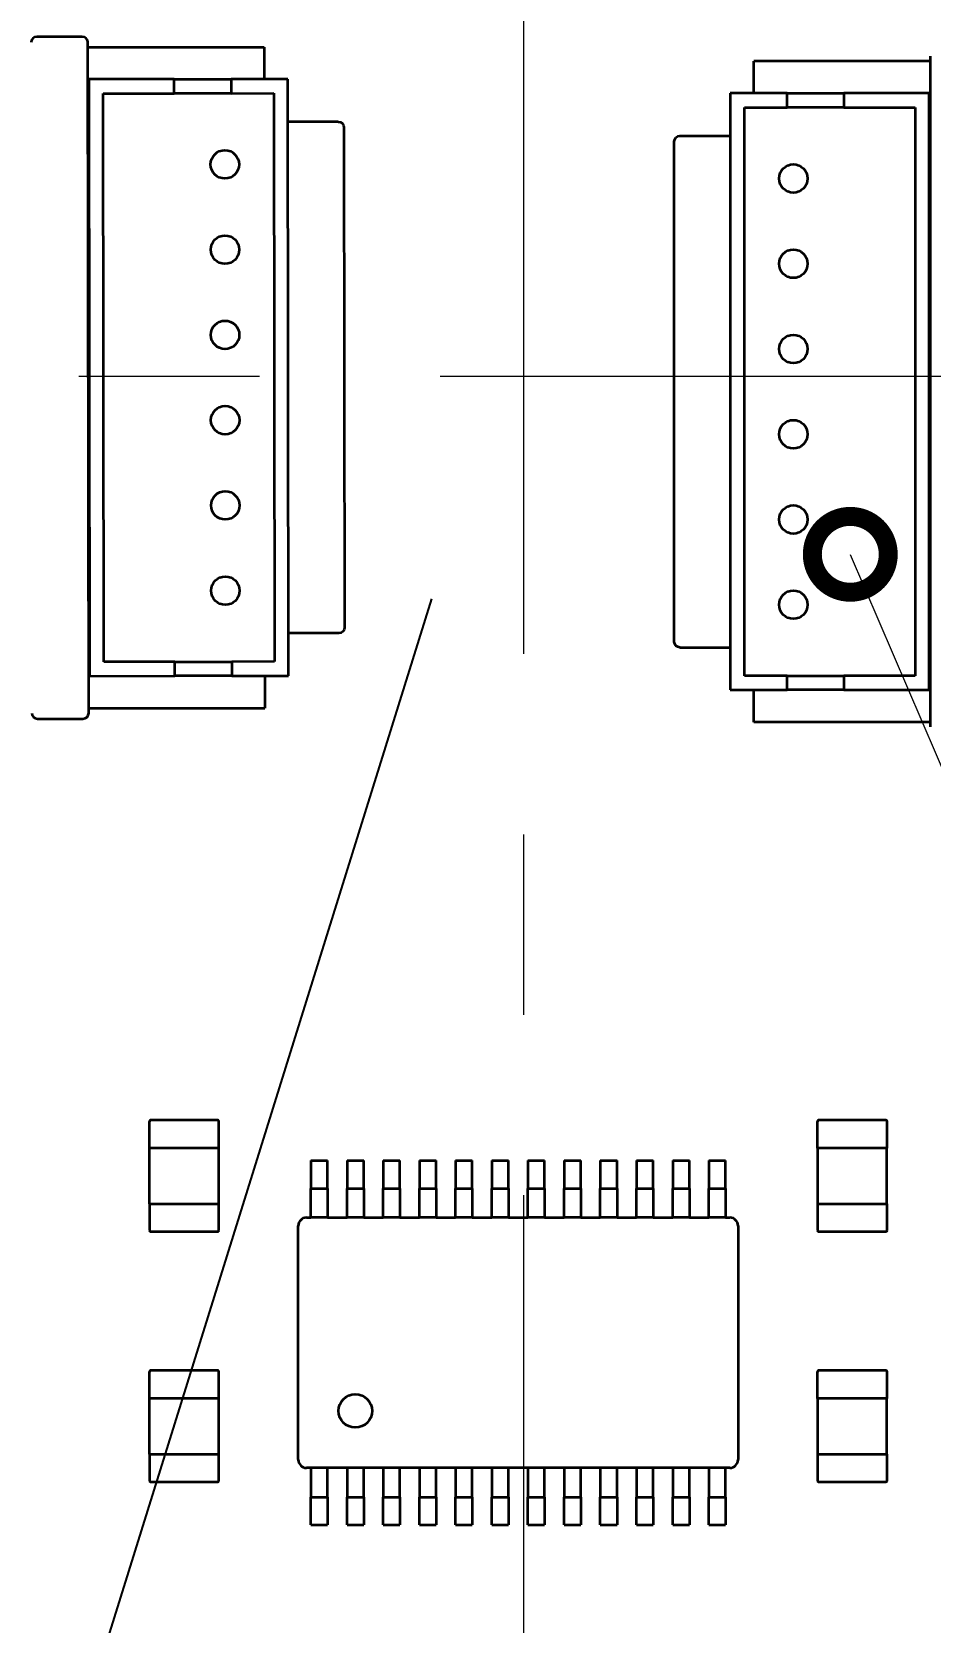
# Model space of a CAD drawing. Header units: millimetres. Extents: x -3633 to 871, y -630 to 261.
# Drawn here: x -862.14 to -846.34, y -479.02 to -451.04 of the extents above; entities that cross this region are included whole.
import ezdxf
from ezdxf import colors
from ezdxf.entities.mleader import LeaderData, LeaderLine
from ezdxf.math import Vec2, Vec3

# ---------------------------------------------------------------- set-up
doc = ezdxf.new("R2010")
doc.units = ezdxf.units.MM
doc.linetypes.add('CENTER2', pattern=[28.575, 19.05, -3.175, 3.175, -3.175])
for name, color, linetype, lineweight in [('Sheet', 7, 'Continuous', 30), ('Text', 7, 'Continuous', 18), ('Размерные линии', 7, 'Continuous', 15), ('Сплошная толстая основная', 7, 'Continuous', 70), ('Сплошная тонкая', 7, 'Continuous', 20), ('Штриховка', 7, 'Continuous', 9)]:
    doc.layers.add(name, color=color, linetype=linetype, lineweight=lineweight)
doc.styles.add('Main', font='isocpeur.ttf', dxfattribs={"height": 3})
doc.dimstyles.new('ISO-25', dxfattribs={"dimtxt": 3, "dimasz": 4, "dimexe": 1.25, "dimexo": 0.625, "dimtad": 1, "dimtoh": 1, "dimtxsty": 'Main', "dimcen": 2.5, "dimadec": 0, "dimazin": 0, "dimtfac": 1, "dimtmove": 0, "dimatfit": 3, "dimfxl": 1, "dimarcsym": 0})

# ---------------------------------------------------------------- blocks, each defined once
blk = doc.blocks.new('*D117')
at = {"layer": 'Defpoints', "color": 0, "transparency": 16777216}
for p in [(-796.987, -373.953), (-909.987, -457.098), (-796.987, -457.098)]:
    blk.add_point(p, dxfattribs=at)
at = {"layer": 'Размерные линии', "color": 0, "lineweight": -2, "transparency": 16777216}
for p, q in [((-909.987, -456.473), (-909.987, -372.703)), ((-796.987, -456.473), (-796.987, -372.703)), ((-905.987, -373.953), (-800.987, -373.953))]:
    blk.add_line(p, q, dxfattribs=at)
at = {"layer": 'Размерные линии', "color": 0, "transparency": 16777216}
for points in [[(-905.987, -373.286), (-905.987, -374.62), (-909.987, -373.953)], [(-800.987, -373.286), (-800.987, -374.62), (-796.987, -373.953)]]:
    blk.add_solid(points, dxfattribs=at)
at = {"layer": 'Размерные линии', "color": 0, "transparency": 16777216, "insert": (-853.015, -371.828), "char_height": 3, "attachment_point": 5, "style": 'Main'}
blk.add_mtext('%%C116{\\H0.7x;\\S*^ ;}', dxfattribs=at)
blk = doc.blocks.new('*D118')
at = {"layer": 'Defpoints', "color": 0, "transparency": 16777216}
for p in [(-855.113, -461.014), (-868.818, -505.039)]:
    blk.add_point(p, dxfattribs=at)
at = {"layer": 'Размерные линии', "color": 0, "lineweight": -2, "transparency": 16777216}
for p, q in [((-855.113, -461.014), (-868.818, -505.039)), ((-872.849, -517.989), (-870.007, -508.858)), ((-879.876, -517.989), (-872.849, -517.989))]:
    blk.add_line(p, q, dxfattribs=at)
at = {"layer": 'Размерные линии', "color": 0, "transparency": 16777216}
blk.add_solid([(-870.644, -508.66), (-869.371, -509.057), (-868.818, -505.039)], dxfattribs=at)
at = {"layer": 'Размерные линии', "color": 0, "transparency": 16777216, "insert": (-876.876, -515.864), "char_height": 3, "attachment_point": 5, "style": 'Main'}
blk.add_mtext('R50', dxfattribs=at)
blk = doc.blocks.new('*D119')
at = {"layer": 'Defpoints', "color": 0, "transparency": 16777216}
for p in [(-798.487, -381.737), (-908.487, -457.098), (-798.487, -457.098)]:
    blk.add_point(p, dxfattribs=at)
at = {"layer": 'Размерные линии', "color": 0, "lineweight": -2, "transparency": 16777216}
for p, q in [((-908.487, -456.473), (-908.487, -380.487)), ((-798.487, -456.473), (-798.487, -380.487)), ((-904.487, -381.737), (-802.487, -381.737))]:
    blk.add_line(p, q, dxfattribs=at)
at = {"layer": 'Размерные линии', "color": 0, "transparency": 16777216}
for points in [[(-904.487, -381.07), (-904.487, -382.404), (-908.487, -381.737)], [(-802.487, -381.07), (-802.487, -382.404), (-798.487, -381.737)]]:
    blk.add_solid(points, dxfattribs=at)
at = {"layer": 'Размерные линии', "color": 0, "transparency": 16777216, "insert": (-852.743, -379.612), "char_height": 3, "attachment_point": 5, "style": 'Main'}
blk.add_mtext('%%C112{\\A1;\\H0.7x;\\S*^ ;}', dxfattribs=at)
blk = doc.blocks.new('_DotSmall')
at = {"color": 0, "linetype": 'ByBlock', "const_width": 0.5}
blk.add_lwpolyline([(-0.0625, 0, 1), (0.0625, 0, 1)], format="xyb", close=True, dxfattribs=at)
blk = doc.blocks.new('*D129')
at = {"layer": 'Defpoints', "color": 0, "transparency": 16777216}
for p in [(-903.587, -457.098), (-853.487, -457.098), (-916.299, -473.929), (-888.913, -492.525)]:
    blk.add_point(p, dxfattribs=at)
at = {"layer": 'Размерные линии', "color": 0, "lineweight": -2, "transparency": 16777216}
for p, q in [((-904.212, -457.098), (-919.765, -457.098)), ((-889.355, -492.966), (-900.353, -503.964))]:
    blk.add_line(p, q, dxfattribs=at)
blk.add_arc((-853.487, -457.098), 65.029, 183.52489, 221.47511, dxfattribs=at)
at = {"layer": 'Размерные линии', "color": 0, "transparency": 16777216}
for points in [[(-919.059, -461.116), (-917.726, -461.075), (-918.515, -457.098)], [(-901.723, -499.709), (-902.695, -500.623), (-899.469, -503.08)]]:
    blk.add_solid(points, dxfattribs=at)
at = {"layer": 'Размерные линии', "color": 0, "transparency": 16777216, "insert": (-911.602, -481.17), "char_height": 3, "attachment_point": 5, "rotation": 292.5, "style": 'Main'}
blk.add_mtext('45°', dxfattribs=at)

msp = doc.modelspace()

# ---------------------------------------------------------------- hatches: boundary and pattern name
at = {"layer": 'Штриховка'}
h = msp.add_hatch(dxfattribs=at)
h.set_pattern_fill('ANSI37', color=256, scale=0.5, angle=450)
h.set_pattern_definition([(135, (594.5746, -391.137), (-1.122532, -1.122532), []), (225, (594.5746, -391.137), (1.122532, -1.122532), [])])
h.paths.add_polyline_path([(-796.987, -457.098, 1), (-909.987, -457.098, 1)])
h.paths.add_polyline_path([(-908.487, -457.098, -1), (-798.487, -457.098, -1)], flags=16)

# ---------------------------------------------------------------- linework, layer by layer
at = {"layer": 'Sheet', "lineweight": 35, "ltscale": 1.31579}
for p, q in [((-861.255, -451.123), (-862.055, -451.124)), ((-861.142, -463.023), (-861.155, -451.223)), ((-861.155, -451.308), (-858.055, -451.305)), ((-858.055, -451.305), (-858.055, -451.363)), ((-858.055, -451.363), (-858.054, -451.87)), ((-849.444, -451.612), (-849.444, -451.553)), ((-846.344, -451.553), (-849.444, -451.553)), ((-849.444, -452.118), (-849.444, -451.612)), ((-846.344, -451.468), (-846.344, -463.268)), ((-859.639, -451.871), (-861.139, -451.873)), ((-861.139, -451.873), (-861.127, -462.373)), ((-859.639, -451.871), (-858.639, -451.87)), ((-859.638, -452.121), (-859.639, -451.871)), ((-857.639, -451.869), (-858.639, -451.87)), ((-858.639, -451.87), (-858.638, -452.12)), ((-857.627, -462.369), (-857.639, -451.869)), ((-860.888, -452.123), (-859.638, -452.121)), ((-860.877, -462.123), (-860.888, -452.123)), ((-858.638, -452.12), (-859.638, -452.121)), ((-858.638, -452.12), (-857.888, -452.119)), ((-857.888, -452.119), (-857.877, -462.119)), ((-849.86, -452.118), (-849.86, -462.618)), ((-848.86, -452.118), (-849.86, -452.118)), ((-848.86, -452.368), (-848.86, -452.118)), ((-848.86, -452.118), (-847.86, -452.118)), ((-847.86, -452.118), (-847.86, -452.368)), ((-846.36, -452.118), (-847.86, -452.118)), ((-846.36, -462.618), (-846.36, -452.118)), ((-849.61, -462.368), (-849.61, -452.368)), ((-849.61, -452.368), (-848.86, -452.368)), ((-847.86, -452.368), (-848.86, -452.368)), ((-847.86, -452.368), (-846.61, -452.368)), ((-846.61, -452.368), (-846.61, -462.368)), ((-856.753, -452.618), (-857.638, -452.619)), ((-856.653, -452.718), (-856.643, -461.518)), ((-861.153, -452.973), (-861.137, -452.973)), ((-850.844, -461.768), (-850.844, -452.968)), ((-850.744, -452.868), (-849.86, -452.868)), ((-846.344, -453.218), (-846.36, -453.218)), ((-861.152, -453.773), (-861.136, -453.773)), ((-846.344, -454.018), (-846.36, -454.018)), ((-861.151, -454.473), (-861.136, -454.473)), ((-846.344, -454.718), (-846.36, -454.718)), ((-861.15, -455.273), (-861.135, -455.273)), ((-846.344, -455.518), (-846.36, -455.518)), ((-861.149, -455.973), (-861.134, -455.973)), ((-846.344, -456.218), (-846.36, -456.218)), ((-861.149, -456.773), (-861.133, -456.773)), ((-846.344, -457.018), (-846.36, -457.018)), ((-861.148, -457.473), (-861.132, -457.473)), ((-846.344, -457.718), (-846.36, -457.718)), ((-861.147, -458.273), (-861.131, -458.273)), ((-846.344, -458.518), (-846.36, -458.518)), ((-861.146, -458.973), (-861.131, -458.973)), ((-846.344, -459.218), (-846.36, -459.218)), ((-861.145, -459.773), (-861.13, -459.773)), ((-846.344, -460.018), (-846.36, -460.018)), ((-861.144, -460.473), (-861.129, -460.473)), ((-846.344, -460.718), (-846.36, -460.718)), ((-861.144, -461.273), (-861.128, -461.273)), ((-856.743, -461.618), (-857.628, -461.619)), ((-846.344, -461.518), (-846.36, -461.518)), ((-850.744, -461.868), (-849.86, -461.868)), ((-859.627, -462.121), (-860.877, -462.123)), ((-859.627, -462.121), (-858.627, -462.12)), ((-859.627, -462.371), (-859.627, -462.121)), ((-857.877, -462.119), (-858.627, -462.12)), ((-858.627, -462.12), (-858.627, -462.37)), ((-861.127, -462.373), (-859.627, -462.371)), ((-858.627, -462.37), (-859.627, -462.371)), ((-858.627, -462.37), (-857.627, -462.369)), ((-858.042, -462.37), (-858.042, -462.876)), ((-848.86, -462.368), (-849.61, -462.368)), ((-848.86, -462.618), (-848.86, -462.368)), ((-848.86, -462.368), (-847.86, -462.368)), ((-846.61, -462.368), (-847.86, -462.368)), ((-847.86, -462.368), (-847.86, -462.618)), ((-849.86, -462.618), (-848.86, -462.618)), ((-849.444, -463.125), (-849.444, -462.618)), ((-847.86, -462.618), (-848.86, -462.618)), ((-847.86, -462.618), (-846.36, -462.618)), ((-862.041, -463.124), (-861.241, -463.123)), ((-861.142, -462.938), (-858.042, -462.935)), ((-858.042, -462.876), (-858.042, -462.935)), ((-849.444, -463.183), (-849.444, -463.125)), ((-846.344, -463.183), (-849.444, -463.183))]:
    msp.add_line(p, q, dxfattribs=at)
at = {"layer": 'Sheet', "color": 0, "linetype": 'Continuous', "lineweight": 35}
for p, q in [((-860.075, -470.678), (-860.075, -470.208)), ((-858.87, -470.188), (-860.055, -470.188)), ((-858.851, -470.678), (-858.851, -470.208)), ((-848.327, -470.678), (-848.327, -470.208)), ((-847.122, -470.188), (-848.307, -470.188)), ((-847.103, -470.678), (-847.103, -470.208)), ((-860.075, -470.678), (-860.055, -470.678)), ((-860.07, -471.657), (-860.07, -470.678)), ((-858.87, -470.678), (-860.055, -470.678)), ((-858.87, -470.678), (-858.851, -470.678)), ((-858.856, -471.657), (-858.856, -470.678)), ((-848.327, -470.678), (-848.307, -470.678)), ((-848.322, -471.657), (-848.322, -470.678)), ((-847.122, -470.678), (-848.307, -470.678)), ((-847.122, -470.678), (-847.103, -470.678)), ((-847.108, -471.657), (-847.108, -470.678)), ((-857.236, -470.898), (-857.236, -471.192)), ((-857.236, -470.898), (-856.942, -470.898)), ((-856.942, -471.192), (-856.942, -470.898)), ((-856.599, -470.898), (-856.599, -471.192)), ((-856.599, -470.898), (-856.306, -470.898)), ((-856.306, -471.192), (-856.306, -470.898)), ((-855.963, -470.898), (-855.963, -471.192)), ((-855.963, -470.898), (-855.669, -470.898)), ((-855.669, -471.192), (-855.669, -470.898)), ((-855.327, -470.898), (-855.327, -471.192)), ((-855.327, -470.898), (-855.033, -470.898)), ((-855.033, -471.192), (-855.033, -470.898)), ((-854.69, -470.898), (-854.69, -471.192)), ((-854.69, -470.898), (-854.397, -470.898)), ((-854.397, -471.192), (-854.397, -470.898)), ((-854.054, -470.898), (-854.054, -471.192)), ((-854.054, -470.898), (-853.76, -470.898)), ((-853.76, -471.192), (-853.76, -470.898)), ((-853.418, -470.898), (-853.418, -471.192)), ((-853.418, -470.898), (-853.124, -470.898)), ((-853.124, -471.192), (-853.124, -470.898)), ((-852.781, -470.898), (-852.781, -471.192)), ((-852.781, -470.898), (-852.488, -470.898)), ((-852.488, -471.192), (-852.488, -470.898)), ((-852.145, -470.898), (-852.145, -471.192)), ((-852.145, -470.898), (-851.851, -470.898)), ((-851.851, -471.192), (-851.851, -470.898)), ((-851.509, -470.898), (-851.509, -471.192)), ((-851.509, -470.898), (-851.215, -470.898)), ((-851.215, -471.192), (-851.215, -470.898)), ((-850.872, -470.898), (-850.872, -471.192)), ((-850.872, -470.898), (-850.579, -470.898)), ((-850.579, -471.192), (-850.579, -470.898)), ((-850.236, -470.898), (-850.236, -471.192)), ((-850.236, -470.898), (-849.942, -470.898)), ((-849.942, -471.192), (-849.942, -470.898)), ((-857.236, -471.192), (-857.236, -471.387)), ((-856.942, -471.387), (-856.942, -471.192)), ((-856.599, -471.192), (-856.599, -471.387)), ((-856.306, -471.387), (-856.306, -471.192)), ((-855.963, -471.192), (-855.963, -471.387)), ((-855.669, -471.387), (-855.669, -471.192)), ((-855.327, -471.192), (-855.327, -471.387)), ((-855.033, -471.387), (-855.033, -471.192)), ((-854.69, -471.192), (-854.69, -471.387)), ((-854.397, -471.387), (-854.397, -471.192)), ((-854.054, -471.192), (-854.054, -471.387)), ((-853.76, -471.387), (-853.76, -471.192)), ((-853.418, -471.192), (-853.418, -471.387)), ((-853.124, -471.387), (-853.124, -471.192)), ((-852.781, -471.192), (-852.781, -471.387)), ((-852.488, -471.387), (-852.488, -471.192)), ((-852.145, -471.192), (-852.145, -471.387)), ((-851.851, -471.387), (-851.851, -471.192)), ((-851.509, -471.192), (-851.509, -471.387)), ((-851.215, -471.387), (-851.215, -471.192)), ((-850.872, -471.192), (-850.872, -471.387)), ((-850.579, -471.387), (-850.579, -471.192)), ((-850.236, -471.192), (-850.236, -471.387)), ((-849.942, -471.387), (-849.942, -471.192)), ((-857.236, -471.681), (-857.236, -471.387)), ((-857.236, -471.387), (-856.942, -471.387)), ((-856.942, -471.387), (-856.942, -471.681)), ((-856.599, -471.681), (-856.599, -471.387)), ((-856.599, -471.387), (-856.306, -471.387)), ((-856.306, -471.387), (-856.306, -471.681)), ((-855.963, -471.681), (-855.963, -471.387)), ((-855.963, -471.387), (-855.669, -471.387)), ((-855.669, -471.387), (-855.669, -471.681)), ((-855.327, -471.681), (-855.327, -471.387)), ((-855.327, -471.387), (-855.033, -471.387)), ((-855.033, -471.387), (-855.033, -471.681)), ((-854.69, -471.681), (-854.69, -471.387)), ((-854.69, -471.387), (-854.397, -471.387)), ((-854.397, -471.387), (-854.397, -471.681)), ((-854.054, -471.681), (-854.054, -471.387)), ((-854.054, -471.387), (-853.76, -471.387)), ((-853.76, -471.387), (-853.76, -471.681)), ((-853.418, -471.681), (-853.418, -471.387)), ((-853.418, -471.387), (-853.124, -471.387)), ((-853.124, -471.387), (-853.124, -471.681)), ((-852.781, -471.681), (-852.781, -471.387)), ((-852.781, -471.387), (-852.488, -471.387)), ((-852.488, -471.387), (-852.488, -471.681)), ((-852.145, -471.681), (-852.145, -471.387)), ((-852.145, -471.387), (-851.851, -471.387)), ((-851.851, -471.387), (-851.851, -471.681)), ((-851.509, -471.681), (-851.509, -471.387)), ((-851.509, -471.387), (-851.215, -471.387)), ((-851.215, -471.387), (-851.215, -471.681)), ((-850.872, -471.681), (-850.872, -471.387)), ((-850.872, -471.387), (-850.579, -471.387)), ((-850.579, -471.387), (-850.579, -471.681)), ((-850.236, -471.681), (-850.236, -471.387)), ((-850.236, -471.387), (-849.942, -471.387)), ((-849.942, -471.387), (-849.942, -471.681)), ((-860.055, -471.657), (-860.075, -471.657)), ((-860.075, -471.657), (-860.075, -472.126)), ((-860.055, -471.657), (-858.87, -471.657)), ((-858.851, -471.657), (-858.87, -471.657)), ((-858.851, -472.126), (-858.851, -471.657)), ((-857.236, -471.901), (-857.236, -471.681)), ((-856.942, -471.681), (-856.942, -471.901)), ((-856.599, -471.901), (-856.599, -471.681)), ((-856.306, -471.681), (-856.306, -471.901)), ((-855.963, -471.901), (-855.963, -471.681)), ((-855.669, -471.681), (-855.669, -471.901)), ((-855.327, -471.901), (-855.327, -471.681)), ((-855.033, -471.681), (-855.033, -471.901)), ((-854.69, -471.901), (-854.69, -471.681)), ((-854.397, -471.681), (-854.397, -471.901)), ((-854.054, -471.901), (-854.054, -471.681)), ((-853.76, -471.681), (-853.76, -471.901)), ((-853.418, -471.901), (-853.418, -471.681)), ((-853.124, -471.681), (-853.124, -471.901)), ((-852.781, -471.901), (-852.781, -471.681)), ((-852.488, -471.681), (-852.488, -471.901)), ((-852.145, -471.901), (-852.145, -471.681)), ((-851.851, -471.681), (-851.851, -471.901)), ((-851.509, -471.901), (-851.509, -471.681)), ((-851.215, -471.681), (-851.215, -471.901)), ((-850.872, -471.901), (-850.872, -471.681)), ((-850.579, -471.681), (-850.579, -471.901)), ((-850.236, -471.901), (-850.236, -471.681)), ((-849.942, -471.681), (-849.942, -471.901)), ((-848.307, -471.657), (-848.327, -471.657)), ((-848.327, -471.657), (-848.327, -472.126)), ((-848.307, -471.657), (-847.122, -471.657)), ((-847.103, -471.657), (-847.122, -471.657)), ((-847.103, -472.126), (-847.103, -471.657)), ((-857.456, -476.16), (-857.456, -472.048)), ((-857.309, -471.901), (-857.236, -471.901)), ((-856.942, -471.901), (-857.236, -471.901)), ((-856.942, -471.901), (-856.599, -471.901)), ((-856.306, -471.901), (-856.599, -471.901)), ((-856.306, -471.901), (-855.963, -471.901)), ((-855.669, -471.901), (-855.963, -471.901)), ((-855.669, -471.901), (-855.327, -471.901)), ((-855.033, -471.901), (-855.327, -471.901)), ((-855.033, -471.901), (-854.69, -471.901)), ((-854.397, -471.901), (-854.69, -471.901)), ((-854.397, -471.901), (-854.054, -471.901)), ((-853.76, -471.901), (-854.054, -471.901)), ((-853.76, -471.901), (-853.418, -471.901)), ((-853.124, -471.901), (-853.418, -471.901)), ((-853.124, -471.901), (-852.781, -471.901)), ((-852.488, -471.901), (-852.781, -471.901)), ((-852.488, -471.901), (-852.145, -471.901)), ((-851.851, -471.901), (-852.145, -471.901)), ((-851.851, -471.901), (-851.509, -471.901)), ((-851.215, -471.901), (-851.509, -471.901)), ((-851.215, -471.901), (-850.872, -471.901)), ((-850.579, -471.901), (-850.872, -471.901)), ((-850.579, -471.901), (-850.236, -471.901)), ((-849.942, -471.901), (-850.236, -471.901)), ((-849.942, -471.901), (-849.869, -471.901)), ((-849.722, -472.048), (-849.722, -476.16)), ((-860.055, -472.146), (-858.87, -472.146)), ((-848.307, -472.146), (-847.122, -472.146)), ((-858.87, -474.594), (-860.055, -474.594)), ((-847.122, -474.594), (-848.307, -474.594)), ((-860.075, -475.083), (-860.075, -474.613)), ((-858.851, -475.083), (-858.851, -474.613)), ((-848.327, -475.083), (-848.327, -474.613)), ((-847.103, -475.083), (-847.103, -474.613)), ((-860.075, -475.083), (-860.055, -475.083)), ((-860.07, -476.062), (-860.07, -475.083)), ((-858.87, -475.083), (-860.055, -475.083)), ((-858.87, -475.083), (-858.851, -475.083)), ((-858.856, -476.062), (-858.856, -475.083)), ((-848.327, -475.083), (-848.307, -475.083)), ((-848.322, -476.062), (-848.322, -475.083)), ((-847.122, -475.083), (-848.307, -475.083)), ((-847.122, -475.083), (-847.103, -475.083)), ((-847.108, -476.062), (-847.108, -475.083)), ((-860.055, -476.062), (-860.075, -476.062)), ((-860.075, -476.062), (-860.075, -476.532)), ((-860.055, -476.062), (-858.87, -476.062)), ((-858.851, -476.062), (-858.87, -476.062)), ((-858.851, -476.532), (-858.851, -476.062)), ((-848.307, -476.062), (-848.327, -476.062)), ((-848.327, -476.062), (-848.327, -476.532)), ((-848.307, -476.062), (-847.122, -476.062)), ((-847.103, -476.062), (-847.122, -476.062)), ((-847.103, -476.532), (-847.103, -476.062)), ((-860.055, -476.552), (-858.87, -476.552)), ((-849.869, -476.307), (-857.309, -476.307)), ((-856.942, -476.307), (-857.236, -476.307)), ((-857.236, -476.307), (-857.236, -476.527)), ((-857.236, -476.527), (-857.236, -476.821)), ((-856.942, -476.527), (-856.942, -476.307)), ((-856.942, -476.821), (-856.942, -476.527)), ((-856.306, -476.307), (-856.599, -476.307)), ((-856.599, -476.307), (-856.599, -476.527)), ((-856.599, -476.527), (-856.599, -476.821)), ((-856.306, -476.527), (-856.306, -476.307)), ((-856.306, -476.821), (-856.306, -476.527)), ((-855.669, -476.307), (-855.963, -476.307)), ((-855.963, -476.307), (-855.963, -476.527)), ((-855.963, -476.527), (-855.963, -476.821)), ((-855.669, -476.527), (-855.669, -476.307)), ((-855.669, -476.821), (-855.669, -476.527)), ((-855.033, -476.307), (-855.327, -476.307)), ((-855.327, -476.307), (-855.327, -476.527)), ((-855.327, -476.527), (-855.327, -476.821)), ((-855.033, -476.527), (-855.033, -476.307)), ((-855.033, -476.821), (-855.033, -476.527)), ((-854.397, -476.307), (-854.69, -476.307)), ((-854.69, -476.307), (-854.69, -476.527)), ((-854.69, -476.527), (-854.69, -476.821)), ((-854.397, -476.527), (-854.397, -476.307)), ((-854.397, -476.821), (-854.397, -476.527)), ((-853.76, -476.307), (-854.054, -476.307)), ((-854.054, -476.307), (-854.054, -476.527)), ((-854.054, -476.527), (-854.054, -476.821)), ((-853.76, -476.527), (-853.76, -476.307)), ((-853.76, -476.821), (-853.76, -476.527)), ((-853.124, -476.307), (-853.418, -476.307)), ((-853.418, -476.307), (-853.418, -476.527)), ((-853.418, -476.527), (-853.418, -476.821)), ((-853.124, -476.527), (-853.124, -476.307)), ((-853.124, -476.821), (-853.124, -476.527)), ((-852.488, -476.307), (-852.781, -476.307)), ((-852.781, -476.307), (-852.781, -476.527)), ((-852.781, -476.527), (-852.781, -476.821)), ((-852.488, -476.527), (-852.488, -476.307)), ((-852.488, -476.821), (-852.488, -476.527)), ((-851.851, -476.307), (-852.145, -476.307)), ((-852.145, -476.307), (-852.145, -476.527)), ((-852.145, -476.527), (-852.145, -476.821)), ((-851.851, -476.527), (-851.851, -476.307)), ((-851.851, -476.821), (-851.851, -476.527)), ((-851.215, -476.307), (-851.509, -476.307)), ((-851.509, -476.307), (-851.509, -476.527)), ((-851.509, -476.527), (-851.509, -476.821)), ((-851.215, -476.527), (-851.215, -476.307)), ((-851.215, -476.821), (-851.215, -476.527)), ((-850.579, -476.307), (-850.872, -476.307)), ((-850.872, -476.307), (-850.872, -476.527)), ((-850.872, -476.527), (-850.872, -476.821)), ((-850.579, -476.527), (-850.579, -476.307)), ((-850.579, -476.821), (-850.579, -476.527)), ((-849.942, -476.307), (-850.236, -476.307)), ((-850.236, -476.307), (-850.236, -476.527)), ((-850.236, -476.527), (-850.236, -476.821)), ((-849.942, -476.527), (-849.942, -476.307)), ((-849.942, -476.821), (-849.942, -476.527)), ((-848.307, -476.552), (-847.122, -476.552)), ((-857.236, -477.017), (-857.236, -476.821)), ((-857.236, -476.821), (-856.942, -476.821)), ((-856.942, -476.821), (-856.942, -477.017)), ((-856.599, -477.017), (-856.599, -476.821)), ((-856.599, -476.821), (-856.306, -476.821)), ((-856.306, -476.821), (-856.306, -477.017)), ((-855.963, -477.017), (-855.963, -476.821)), ((-855.963, -476.821), (-855.669, -476.821)), ((-855.669, -476.821), (-855.669, -477.017)), ((-855.327, -477.017), (-855.327, -476.821)), ((-855.327, -476.821), (-855.033, -476.821)), ((-855.033, -476.821), (-855.033, -477.017)), ((-854.69, -477.017), (-854.69, -476.821)), ((-854.69, -476.821), (-854.397, -476.821)), ((-854.397, -476.821), (-854.397, -477.017)), ((-854.054, -477.017), (-854.054, -476.821)), ((-854.054, -476.821), (-853.76, -476.821)), ((-853.76, -476.821), (-853.76, -477.017)), ((-853.418, -477.017), (-853.418, -476.821)), ((-853.418, -476.821), (-853.124, -476.821)), ((-853.124, -476.821), (-853.124, -477.017)), ((-852.781, -477.017), (-852.781, -476.821)), ((-852.781, -476.821), (-852.488, -476.821)), ((-852.488, -476.821), (-852.488, -477.017)), ((-852.145, -477.017), (-852.145, -476.821)), ((-852.145, -476.821), (-851.851, -476.821)), ((-851.851, -476.821), (-851.851, -477.017)), ((-851.509, -477.017), (-851.509, -476.821)), ((-851.509, -476.821), (-851.215, -476.821)), ((-851.215, -476.821), (-851.215, -477.017)), ((-850.872, -477.017), (-850.872, -476.821)), ((-850.872, -476.821), (-850.579, -476.821)), ((-850.579, -476.821), (-850.579, -477.017)), ((-850.236, -477.017), (-850.236, -476.821)), ((-850.236, -476.821), (-849.942, -476.821)), ((-849.942, -476.821), (-849.942, -477.017)), ((-857.236, -477.31), (-857.236, -477.017)), ((-856.942, -477.017), (-856.942, -477.31)), ((-856.599, -477.31), (-856.599, -477.017)), ((-856.306, -477.017), (-856.306, -477.31)), ((-855.963, -477.31), (-855.963, -477.017)), ((-855.669, -477.017), (-855.669, -477.31)), ((-855.327, -477.31), (-855.327, -477.017)), ((-855.033, -477.017), (-855.033, -477.31)), ((-854.69, -477.31), (-854.69, -477.017)), ((-854.397, -477.017), (-854.397, -477.31)), ((-854.054, -477.31), (-854.054, -477.017)), ((-853.76, -477.017), (-853.76, -477.31)), ((-853.418, -477.31), (-853.418, -477.017)), ((-853.124, -477.017), (-853.124, -477.31)), ((-852.781, -477.31), (-852.781, -477.017)), ((-852.488, -477.017), (-852.488, -477.31)), ((-852.145, -477.31), (-852.145, -477.017)), ((-851.851, -477.017), (-851.851, -477.31)), ((-851.509, -477.31), (-851.509, -477.017)), ((-851.215, -477.017), (-851.215, -477.31)), ((-850.872, -477.31), (-850.872, -477.017)), ((-850.579, -477.017), (-850.579, -477.31)), ((-850.236, -477.31), (-850.236, -477.017)), ((-849.942, -477.017), (-849.942, -477.31)), ((-857.236, -477.31), (-856.942, -477.31)), ((-856.599, -477.31), (-856.306, -477.31)), ((-855.963, -477.31), (-855.669, -477.31)), ((-855.327, -477.31), (-855.033, -477.31)), ((-854.69, -477.31), (-854.397, -477.31)), ((-854.054, -477.31), (-853.76, -477.31)), ((-853.418, -477.31), (-853.124, -477.31)), ((-852.781, -477.31), (-852.488, -477.31)), ((-852.145, -477.31), (-851.851, -477.31)), ((-851.509, -477.31), (-851.215, -477.31)), ((-850.872, -477.31), (-850.579, -477.31)), ((-850.236, -477.31), (-849.942, -477.31))]:
    msp.add_line(p, q, dxfattribs=at)
at = {"layer": 'Sheet', "lineweight": 35, "ltscale": 1.31579}
for centre in [(-858.747, -453.37), (-848.75, -453.618), (-858.745, -454.87), (-848.75, -455.118), (-858.743, -456.37), (-848.75, -456.618), (-858.742, -457.87), (-848.75, -458.118), (-858.74, -459.37), (-848.75, -459.618), (-858.738, -460.87), (-848.75, -461.118)]:
    msp.add_circle(centre, 0.25, dxfattribs=at)
at = {"layer": 'Sheet', "color": 0, "linetype": 'Continuous', "lineweight": 35}
msp.add_circle((-856.453, -475.303), 0.294, dxfattribs=at)
at = {"layer": 'Sheet', "color": 0, "linetype": 'Continuous', "lineweight": 40}
msp.add_arc((-853.47, -457.057), 53.845, 316.7173, 307.694, dxfattribs=at)
at = {"layer": 'Sheet', "lineweight": 35, "ltscale": 1.31579}
for centre, start, end in [((-862.055, -451.224), 90.0643, 180.0643), ((-861.255, -451.223), 0.0643, 90.0643), ((-862.042, -463.024), 180.0643, 270.0643), ((-861.242, -463.023), 270.0643, 0.0643)]:
    msp.add_arc(centre, 0.1, start, end, dxfattribs=at)
at = {"layer": 'Sheet', "lineweight": 35, "ltscale": 1.31579, "extrusion": (0, 0, -1)}
for centre, start, end in [((856.753, -452.718), 89.9357, 179.9357), ((850.744, -452.968), 0, 90), ((856.743, -461.518), 179.9357, 269.9357), ((850.744, -461.768), 270, 0)]:
    msp.add_arc(centre, 0.1, start, end, dxfattribs=at)
at = {"layer": 'Sheet', "color": 0, "linetype": 'Continuous', "lineweight": 35}
for centre, radius, start, end in [((-860.055, -470.208), 0.0196, 90, 180), ((-858.87, -470.208), 0.0196, 0, 90), ((-848.307, -470.208), 0.0196, 90, 180), ((-847.122, -470.208), 0.0196, 0, 90), ((-857.309, -472.048), 0.147, 91.2388, 178.7613), ((-857.309, -472.048), 0.147, 178.7613, 180), ((-857.309, -472.048), 0.147, 90, 91.2388), ((-849.869, -472.048), 0.147, 88.7613, 90), ((-849.869, -472.048), 0.147, 1.2388, 88.7613), ((-849.869, -472.048), 0.147, 0, 1.2388), ((-860.055, -472.126), 0.0196, 180, 270), ((-858.87, -472.126), 0.0196, 270, 0), ((-848.307, -472.126), 0.0196, 180, 270), ((-847.122, -472.126), 0.0196, 270, 0), ((-860.055, -474.613), 0.0196, 90, 180), ((-858.87, -474.613), 0.0196, 0, 90), ((-848.307, -474.613), 0.0196, 90, 180), ((-847.122, -474.613), 0.0196, 0, 90), ((-857.309, -476.16), 0.147, 180, 181.2388), ((-857.309, -476.16), 0.147, 181.2388, 268.7613), ((-849.869, -476.16), 0.147, 271.2388, 358.7613), ((-849.869, -476.16), 0.147, 358.7613, 0), ((-860.055, -476.532), 0.0196, 180, 270), ((-858.87, -476.532), 0.0196, 270, 0), ((-857.309, -476.16), 0.147, 268.7613, 270), ((-849.869, -476.16), 0.147, 270, 271.2388), ((-848.307, -476.532), 0.0196, 180, 270), ((-847.122, -476.532), 0.0196, 270, 0)]:
    msp.add_arc(centre, radius, start, end, dxfattribs=at)
at = {"layer": 'Сплошная толстая основная', "lineweight": 40, "ltscale": 1.31579}
for radius in [56.5, 55]:
    msp.add_circle((-853.487, -457.098), radius, dxfattribs=at)
at = {"layer": 'Сплошная тонкая', "linetype": 'CENTER2', "lineweight": 0}
for p, q in [((-853.487, -519.134), (-853.487, -396.177)), ((-912.113, -457.098), (-794.961, -457.098))]:
    msp.add_line(p, q, dxfattribs=at)

# ---------------------------------------------------------------- dimensions: what is measured, and where the dimension line sits
at = {"layer": 'Размерные линии'}
for base, p1, p2, text, picture, middle in [((-796.987, -373.953), (-909.987, -457.098), (-796.987, -457.098), '%%C116{\\H0.7x;\\S*^ ;}', '*D117', (-853.015, -373.953)), ((-798.487, -381.737), (-908.487, -457.098), (-798.487, -457.098), '%%C112{\\A1;\\H0.7x;\\S*^ ;}', '*D119', (-852.743, -381.737))]:
    dim = msp.add_linear_dim(base=base, p1=p1, p2=p2, text=text, dimstyle='ISO-25', override={"dimtxsty": 'Main'}, dxfattribs=at)
    dim.commit()
    dim.dimension.update_dxf_attribs({"geometry": picture, "text_midpoint": middle, "dimtype": 160})
dim = msp.add_angular_dim_3p(base=(-916.299, -473.929), center=(-853.487, -457.098), p1=(-903.587, -457.098), p2=(-888.913, -492.525), dimstyle='ISO-25', dxfattribs=at)
dim.commit()
dim.dimension.update_dxf_attribs({"geometry": '*D129', "text_midpoint": (-911.602, -481.17)})
dim = msp.add_radius_dim(center=(-855.113, -461.014), mpoint=(-868.818, -505.039), text='R50', dimstyle='ISO-25', dxfattribs=at)
dim.commit()
dim.dimension.update_dxf_attribs({"geometry": '*D118', "text_midpoint": (-876.876, -517.989), "dimtype": 164})

# ---------------------------------------------------------------- leaders
at = {"layer": 'Text', "lineweight": 25}
ml = msp.add_multileader_mtext('Standard', dxfattribs=at)
ml.set_content('7', color=256, style='Main')
ml.set_leader_properties(color=256, linetype='ByLayer', lineweight=-1)
ml.set_arrow_properties(name='DOTSMALL')
ml.build(insert=Vec2(0, 0))
ml.multileader.update_dxf_attribs({"text_left_attachment_type": 6, "text_right_attachment_type": 6, "text_top_attachment_type": 10, "dogleg_length": 0.89, "arrow_head_size": 2.67})
ctx = ml.context
ctx.base_point, ctx.char_height, ctx.arrow_head_size, ctx.landing_gap_size, ctx.plane_origin = Vec3(-821.9, -518.478), 2.67, 2.67, 1.78, Vec3(-830.161, -502.435)
ctx.left_attachment, ctx.right_attachment, ctx.bottom_attachment = 6, 6, 10
notes = []
notes.append((ctx, [(0, (1, 1, 0), (-822.79, -518.478), (1, 0), 0.89, [(0, [(-847.749, -460.231)], 0, [])])]))
ctx.mtext.insert, ctx.mtext.flow_direction = Vec3(-820.12, -515.274), 5
for ctx, leaders in notes:
    for number, flags, end, landing, length, lines in leaders:
        leader = LeaderData()
        leader.index, (leader.has_last_leader_line, leader.has_dogleg_vector, leader.attachment_direction) = number, flags
        leader.last_leader_point, leader.dogleg_vector, leader.dogleg_length = Vec3(end), Vec3(landing), length
        for number, points, colour, breaks in lines:
            line = LeaderLine()
            line.index, line.vertices, line.color, line.breaks = number, Vec3.list(points), colors.encode_raw_color(colour), breaks
            leader.lines.append(line)
        ctx.leaders.append(leader)

doc.saveas('drawing.dxf')
